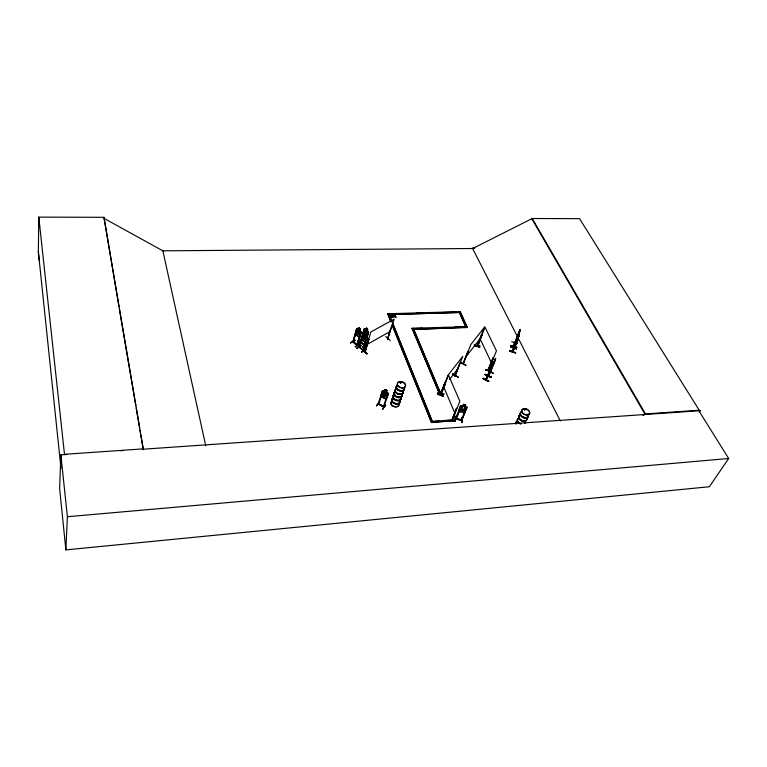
<?xml version="1.0" encoding="UTF-8"?>
<svg xmlns="http://www.w3.org/2000/svg" width="767" height="767" viewBox="0 0 767 767"><rect width="100%" height="100%" fill="white"/><g stroke="black" fill="none" stroke-linecap="round" stroke-linejoin="round"><path stroke-width="1.15" d="M461.571 405.599L460.536 405.973L461.571 405.542L466.566 406.596L467.026 407.267L461.801 420.124L455.406 418.887L456.231 418.792M458.992 409.971L460.536 405.973M514.206 345.85L513.708 346.166L513.957 345.725M514.715 342.801L513.928 346.607L518.991 334.498M517.84 340.088L512.797 351.861L513.842 347.633M495.482 359.109L490.036 372.369L490.659 371.736L488.406 375.725L493.315 363.405L488.445 375.657M527.197 414.755L527.025 414.218M39.146 260.281L38.35 251.758L38.791 217.119L103.967 217.31L143.362 449.855L140.84 435.052M524.944 409.405L524.475 409.281M525.098 409.885L524.829 409.252M524.753 410.057L524.005 409.233L525.098 409.54M524.235 409.233L524.647 409.156M66.834 454.476L60.871 454.889L59.625 488.569L65.876 549.881L709.379 486.738L728.65 458.484L698.871 410.776L143.256 449.194M65.876 549.881L67.391 516.728L60.871 454.889M519.71 331.008C515.597 339.11 520.477 331.162 518.923 333.377L519.652 330.817M118.962 306.656L103.967 217.31M513.804 347.585L512.557 351.756L518.013 339.148L518.588 336.013L513.602 348.323M364.718 345.255L364.651 344.853M363.203 350.011L363.711 350.442M364.411 344.949L364.277 345.438L365.274 342.024M364.833 345.61L360.413 341.89M364.593 345.696L360.269 342.034L364.2 328.832L364.833 328.688L368.218 331.641M359.694 347.365L359.445 346.588M360.432 341.593L361.036 341.861L360.548 341.449M361.209 332.13L357.288 345.543L357.077 345.083M357.067 344.594C359.397 346.895 347.719 336.962 356.914 344.68M353.021 341.401L353.472 342.092L356.55 329.407L353.319 342.178C351.276 340.212 357.566 347.115 357.518 344.949M402.685 387.68L402.244 387.393M449.069 421.227C456.442 418.293 458.014 422.186 449.05 420.767M400.374 382.906L400.374 382.167M455.099 420.517L448.973 420.987L455.157 420.297M488.531 370.001L488.531 369.157L488.569 370.049L488.08 369.589L488.339 370.077L493.229 358.189M491.398 369.723L485.588 370.231L491.283 369.915M477.151 346.291L477.563 345.821L477.592 346.694L482.06 334.422L477.132 346.32L477.218 345.754M452.271 420.211L451.83 419.779L451.859 420.757L456.691 408.255L451.677 420.258M452.147 420.7L459.855 401.285L448.446 375.015L441.035 394.976M441.265 394.947L440.699 394.334M441.236 394.9L440.939 394.027L441.399 394.468M519.384 333.003L519.94 330.011L514.609 343.175L514.667 342.293M518.77 336.416L518.933 335.869M519.844 331.2L520.007 330.443M515.587 353.002C509.125 348.908 506.565 351.171 515.654 352.753M516.44 348.88L510.63 346.742L516.459 348.793M516.67 347.748L516.814 347.288L510.88 345.61M517.504 343.664L511.714 341.67M518.492 337.375L519.317 334.613L516.546 341.727L517.418 338.736M520.055 330.711L520.39 329.407L517.629 336.502L518.492 333.53M515.769 343.98L517.063 339.225M515.808 344.076L516.431 341.075M518.636 336.214L517.044 340.567L518.454 336.655M518.367 334.163L518.118 335.342L519.527 331.449M514.417 342.734L513.689 346.54L519.403 332.974M512.759 351.276L513.449 348.017M513.861 346.022L514.465 342.724M517.917 339.733L513.085 351.094M490.631 371.717L488.617 375.418M490.238 371.957L488.157 375.514M488.033 376.376L488.253 375.878M488.215 375.945L486.01 379.914M485.703 379.838L487.831 376.223M489.327 371.046L489.03 372.12L491.733 365.984L490.094 369.867L490.19 369.215M492.635 364.967L492.491 365.543L493.967 362.657M493.977 362.532L491.503 367.786M516.814 347.317L510.966 345.399M509.729 351.046L515.606 352.954M491.263 367.345L491.263 367.729M350.682 342.935L355.179 340.241L350.759 342.686M352.868 341.861L356.818 328.41L353.021 341.708L357.441 345.457L361.267 332.149L359.934 330.356L360.385 328.822L358.898 327.576L358.438 329.225L357.604 329.091L356.78 331.938L357.173 333.779L358.544 334.949L359.637 334.354L360.471 331.497L359.934 330.356M353.462 342.024L353.108 341.229M358.486 329.206L358.927 327.672L360.269 328.861L359.828 330.395M355.15 346.732L359.618 344.23M356.837 345.227L360.413 332.868L360.969 333.127L360.413 332.868M360.567 332.782L356.943 345.035M356.952 348.266L361.439 345.543L357.029 348.017M359.637 344.009L359.809 344.479L355.399 346.933M360.758 342.389L364.469 330.002L364.057 329.657L360.327 342.063M359.733 347.403L359.071 347.096L359.215 346.626L359.579 347.489L363.299 335.083L362.733 334.824L363.299 335.083M362.561 340.452L358.179 342.897M366.971 334.786L367.786 329.244C365.619 325.601 366.588 331.392 364.785 328.707L364.2 328.918M366.3 327.998L365.84 329.647L364.939 329.542L364.104 332.379L364.488 334.22M365.476 333.472L366.223 334.738L364.843 333.003C366.77 330.596 364.335 327.614 365.619 332.178C363.012 332.418 364.584 334.719 365.84 332.782M366.233 334.163L367.067 331.325L365.686 330.155L366.012 332.082L367.69 331.747L366.233 332.705L366.712 335.284L366.252 334.997M362.868 347.144L367.096 344.278M366.76 334.172L365.993 339.695L364.891 340.289L363.5 339.119L363.117 337.279L363.951 334.431L364.852 334.546L365.265 332.916L366.712 334.201M362.59 349.656C365.293 354.287 371.142 356.166 362.58 349.666M366.933 336.454C366.453 334.556 369.128 332.897 367.93 333.108M364.229 345.332L365.428 341.938M367.086 336.368L368.083 333.022M366.779 338.228L367.345 338.487L366.779 338.228L363.127 350.567L363.539 350.883L367.585 337.49L366.262 335.735L366.645 334.211L365.255 333.041M365.437 351.286L364.699 351.746L365.485 351.2M364.747 351.717L368.822 339.225L364.996 351.871M365.303 351.689L368.496 340.299M365.955 349.388L361.439 352.091L366.089 349.752M390.796 321.891L387.776 313.761L460.123 311.651L467.266 327.547L413.432 329.417L467.41 327.183M389.876 317.26L390.461 315.879L389.042 314.767L390.537 315.879L391.448 314.7L390.317 317.25M390.93 315.851L390.7 316.349L392.253 317.193L390.93 315.851L391.448 314.7M391.784 317.202L390.777 316.09L392.253 317.193M385.763 336.579L390.24 340.471M392.704 314.911L393.25 314.643L394.276 315.764L392.704 314.911L394.123 316.014L392.781 314.662M393.624 317.145L394.2 315.764M394.737 314.604L394.276 315.764M364.833 351.305L364.891 351.89L370.854 332.006L394.18 319.091L387.565 339.033L390.25 329.896M391.419 326.828L387.805 338.611M387.632 338.707L387.949 338.17L387.958 338.793M395.523 317.087L394.669 315.736L395.983 317.078L394.516 315.985L394.056 317.135M379.588 401.927L376.645 405.618M384.603 391.275L383.318 390.499L387.862 392.915L388.255 393.845L383.816 407.152L378.073 404.075L382.465 390.662L383.347 390.537L382.474 390.643M378.793 404.219L378.879 403.749M378.63 404.324L382.733 391.937L382.1 391.784L382.733 391.937M376.568 405.868L379.694 401.755L376.549 405.781M387.258 393.25L386.453 392.215L387.258 393.25L386.319 396.088L384.948 396.779L383.145 395.801L382.57 394.065L383.519 391.208L384.65 391.228M384.593 391.151L385.101 389.607L387.047 390.671L386.415 392.263L388.294 393.797M382.656 397.296L385.101 389.607L387.038 390.671L385.111 389.751M385.216 390.652L385.389 390.125L386.386 391.275M383.538 394.583L385.35 395.561L386.29 392.723L384.488 391.736L386.28 392.723M387.46 394.497L387.987 394.784L387.46 394.497L383.337 406.913M383.883 407.181L383.883 406.692C369.886 399.521 388.169 408.437 383.414 406.452M439.74 394.689L441.054 394.248L413.212 328.209L440.91 394.622L439.74 394.689L412.09 328.247L466.882 326.723M462.894 405.868L463.565 404.324L465.713 404.755L465.099 406.299M477.045 346.176L476.537 346.377L476.949 345.639M492.644 363.798L493.258 362.705L490.544 368.611M492.635 365.428L493.9 362.35M463.517 363.644L463.22 363.299M440.622 394.765L447.947 375.303L462.779 356.367L455.023 376.089L455.291 375.159M509.777 350.826L515.635 352.81M460.123 311.651L467.266 327.547M440.594 394.746L445.167 382.302L440.488 394.209L440.977 394.113M490.113 369.867L492.673 364.325L492.433 364.766M437.899 394.622L444.007 393.998L437.995 394.372M445.167 382.302L440.306 394.593M431.131 421.591L451.849 419.856L452.262 420.824L431.524 422.579L392.148 325.218M431.524 422.579L392.263 324.844M432.339 421.514L388.898 313.732L387.661 314.134M455.023 376.089L459.721 363.663L454.821 375.983L455.205 375.216M460.21 362.57L460.449 362.129L465.895 365.37M467.707 351.861L463.009 363.798L463.441 363.462M458.024 377.163L453.316 374.612M467.937 351.554L463.22 363.922L470.775 344.594L484.591 327.001L476.815 346.07M474.533 346.109L479.921 345.85M477.563 346.646L484.955 327.097L496.46 350.864L488.521 370.02M481.858 334.422L477.17 346.272M479.758 347.288L475.214 344.872M103.9 218.307L162.872 250.828L472.693 248.518L532.221 218.518L579.555 218.653L699.216 410.22L698.871 410.776M456.48 408.265L451.849 420.7M455.464 416.299L455.416 421.409L455.042 416.462M460.66 405.954L455.406 419.05L456.125 419.022M461.868 420.306L455.473 419.07L462.05 419.875L461.398 419.741M460.89 407.028L455.991 419.213L460.89 407.2L460.305 406.913L460.89 407.2M455.339 421.361L455.483 416.299M460.564 411.802L463.565 404.382M462.597 412.224L465.617 404.794L463.613 404.439M461.283 420.211L466.106 408.044L466.7 408.159L461.734 420.326L461.216 420.22L461.907 419.626M461.964 422.627L461.945 417.545L462.031 422.425M483.047 378.304C487.361 382.33 493.564 382.829 483.028 378.323M485.281 374.497C503.727 382.34 473.258 369.09 491.043 377.23M487.611 370.384L493.344 373.136M488.119 369.665L493.028 357.777M488.291 370.02L493.229 357.767M485.732 379.886L492.567 363.913M491.685 365.859L485.894 379.531L487.946 376.386M492.96 364.469L495.626 358.448L487.611 376.597L494.121 361.621M495.166 359.474L495.367 358.985M495.386 360.26L490.314 372.398M490.938 377.364L485.195 374.632M514.657 343.098L520.457 329.427M513.305 348.256L518.933 335.227L516.737 341.746L517.255 339.445M519.384 334.633L513.526 348.381L513.737 347.921M492.356 364.459L493.258 362.705M395.178 314.585L394.593 315.985L395.983 317.078M490.659 369.272L491.417 367.412M493.085 365.054L493.9 363.222M493.986 362.158L494.888 360.48M485.396 374.286L491.148 377.048M387.373 338.889L388.15 338.352M494.792 360.222L495.693 358.477M491.542 366.875L490.055 369.78M437.401 393.385C448.264 400.307 441.715 393.308 437.401 393.394M465.905 365.332L460.334 362.398M455.023 375.514L455.042 375.6M491.033 367.125L491.954 365.389M517.361 337.768L516.891 338.841L517.428 337.787M493.699 363.5L492.615 365.456M515.74 344.057L516.268 343.06M401.055 382.867L401.016 382.359M400.508 382.848C399.578 381.458 401.659 383.136 400.719 382.244M491.484 366.204L493.123 363.5M495.54 359.138L493.938 361.928M642.986 415.493L645.469 413.931L699.216 410.22M699.341 412.473L700.607 410.46M443.307 387.498L445.416 384.775M449.644 379.349L458.091 368.496M382.743 409.233L385.523 404.928L382.743 409.204M466.058 356.674L479.835 338.995M383.299 406.884L383.538 406.242M383.299 390.518L387.824 392.963L388.188 393.826L386.942 397.872L385.849 399.051L381.276 396.635L381.17 394.698M381.113 394.775L381.276 396.635M387.047 390.671L385.12 389.741M365.447 342.657L366.377 341.545M486.038 379.933L490.89 368.083M452.262 420.268L452.099 419.827M350.653 342.859L355.111 340.49M487.774 376.252L488.023 375.753M356.923 348.189L361.152 345.572M367 353.721L362.503 349.867L367.048 353.721M399.923 382.234L400.432 382.1M455.646 418.466L461.331 419.559M444.841 420.68L451.993 420.287M368.975 339.359L368.419 339.455M365.936 349.349L361.516 352.111M364.593 344.843L360.548 341.938M367.077 344.239L362.695 346.703M362.666 346.933L390.288 331.411M366.377 341.622L365.466 342.744L361.976 339.8L361.919 337.863L362.034 339.781L365.495 342.628M367.594 337.538L363.731 350.797L359.311 347.029M360.854 342.072L364.862 345.313M367.326 336.56L363.798 333.664L364.814 334.45M362.973 334.834L363.012 332.916M367.288 330.798L368.62 332.59L363.366 350.423M360.02 336.262L359.129 337.394L355.667 334.47L355.591 332.533M360.902 331.229L357.451 328.334L356.808 328.497L358.457 329.11M364.057 329.657L364.469 330.002M400.192 382.081L399.952 382.704M400 382.647L400.681 382.944L400.815 382.234M400.834 383.001L401.083 382.474M462.952 405.82L461.734 406.165L460.612 408.945L461.197 410.345L463.191 410.748L464.744 409.77L465.876 406.999L465.013 406.28M378.38 403.461L383.979 407.047L384.027 406.52M363.855 333.712L363.117 333.77L359.129 347.106L363.529 350.845L359.675 347.173L363.318 350.059M67.391 516.728L728.65 458.484M143.477 448.858L64.495 454.313L38.791 217.119M120.563 450.756L122.96 450.593M433.413 421.438L439.127 421.064M431.668 422.205L452.262 420.824M437.899 394.545L443.911 394.161M474.418 346.262L480.046 346.003M487.841 376.655L494.389 361.152M411.965 328.621L422.646 328.247M433.413 327.883L445.368 327.471M454.927 327.135L465.694 326.761M389.972 314.067L403.03 313.684M416.078 313.3L430.325 312.888M442.195 312.533L456.432 312.121M474.888 248.105L472.434 248.125L560.303 420.939M383.5 391.218L384.641 391.237M524.638 409.722L524.369 409.779M364.43 345.284L364.967 345.16M378.745 403.912L378.189 403.595L378.802 403.921M466.7 408.322L466.106 408.044M462.204 417.862L461.897 422.655M461.581 405.657L463.009 405.935M465.013 406.337L467.026 407.267M462.808 406.385L464.802 406.778M461.676 409.166L463.68 409.559M519.863 330.155L516.824 338.822L517.504 335.869M520.131 330.673L519.508 332.13M510.611 346.876L516.469 348.793M487.544 370.547L493.277 373.299M485.108 374.766L490.87 377.537M474.255 344.556L479.701 347.461M385.379 390.135L386.549 390.767M381.333 396.568L385.811 398.974M452.511 373.874L458.167 376.971M452.463 374.037L458.072 377.086M385.753 405.312L382.532 408.849M378.428 403.471L378.936 403.778M383.548 394.574L385.35 395.561M384.948 396.769L383.155 395.791L382.589 394.046M388.965 315.016L390.384 316.129L389.511 314.758M359.157 337.288L355.763 334.422L355.696 332.542M378.073 404.075L378.256 403.615M532.221 218.518L645.469 413.931M532.001 219.074L645.143 414.487M480.2 339.091L491.494 362.858M443.805 387.201L454.994 413.442M451.705 420.22L452.118 421.198M412.09 328.247L439.884 394.315M389.233 315.208L391.477 320.75M392.378 322.965L431.888 420.402M387.776 313.761L390.921 321.517M162.777 250.397L205.757 445.828M119.364 309.015L135.826 405.609M136.229 407.958L139.642 427.986M140.045 430.345L140.438 432.703M38.35 251.758L60.996 468.464M38.772 218.135L39.596 226.61M459.059 409.923L459.193 411.553M458.954 409.894L459.126 411.591L464.14 412.588L465.396 411.246M526.43 418.015A4.238 2.847 24.9 0 1 524.829 421.313A4.238 2.847 24.9 0 1 519.7 419.578A4.238 2.847 24.9 0 1 519.537 415.685M526.574 417.823A4.295 2.886 24.9 0 1 524.638 421.227A4.295 2.886 24.9 0 1 519.317 418.887A4.295 2.886 24.9 0 1 520.342 415.081M528.118 414.525A4.314 2.886 24.9 0 1 526.181 417.929A4.314 2.886 24.9 0 1 520.851 415.589A4.314 2.886 24.9 0 1 521.867 411.783M526.689 417.469A4.238 2.847 24.9 0 1 524.781 420.824A4.238 2.847 24.9 0 1 519.537 418.514A4.238 2.847 24.9 0 1 520.544 414.765M527.974 414.726A4.247 2.847 24.9 0 1 526.066 418.073A4.247 2.847 24.9 0 1 520.803 415.762A4.247 2.847 24.9 0 1 521.809 412.013M526.651 417.651A4.295 2.886 24.9 0 1 524.714 421.054A4.295 2.886 24.9 0 1 519.403 418.715A4.295 2.886 24.9 0 1 520.419 414.909M528.195 414.353A4.314 2.886 24.8 0 1 526.258 417.756A4.314 2.886 24.8 0 1 520.927 415.417A4.314 2.886 24.8 0 1 521.943 411.611M528.233 414.17A4.257 2.847 24.8 0 1 526.325 417.526A4.257 2.847 24.8 0 1 521.061 415.215A4.257 2.847 24.8 0 1 522.068 411.457M520.898 423.758A4.238 2.857 24.9 0 1 517.572 420.757A4.238 2.857 24.9 0 1 519.067 417.948M525.472 421.466A4.238 2.857 24.9 0 1 525.174 422.943M520.793 423.988A4.238 2.857 24.9 0 1 517.466 420.987A4.238 2.857 24.9 0 1 518.962 418.178M525.357 421.706A4.238 2.857 24.9 0 1 525.069 423.173M515.923 423.748A4.209 2.847 25 0 1 517.504 421.371M516.018 423.384A4.276 2.895 25 0 1 517.629 420.968M516.421 424.026A4.209 2.847 25 0 1 517.006 421.198M519.71 423.7A4.199 2.838 25 0 1 518.156 418.753M524.983 421.054A4.199 2.838 25 0 1 524.954 423.336M515.942 423.557A4.276 2.895 25 0 1 517.552 421.131M403.087 391.228A4.238 2.943 19 0 1 401.026 394.468A4.238 2.943 19 0 1 395.858 392.714A4.238 2.943 19 0 1 396.146 388.879M403.212 391.026A4.295 2.982 19 0 1 401.122 394.305A4.295 2.982 19 0 1 395.877 392.531A4.295 2.982 19 0 1 396.175 388.648M403.289 390.652A4.238 2.943 19 0 1 401.218 393.893A4.238 2.943 19 0 1 396.05 392.148A4.238 2.943 19 0 1 396.338 388.303M404.449 388.629A4.247 2.943 18.9 0 1 399.386 390.825A4.247 2.943 18.9 0 1 396.673 385.993M402.349 394.679A4.219 2.934 19 0 1 396.807 396.692A4.219 2.934 19 0 1 395.254 391.534M404.631 388.255A4.314 2.982 18.9 0 1 398.984 390.288A4.314 2.982 18.9 0 1 397.383 385.053M404.65 388.054A4.257 2.943 18.9 0 1 399.07 390.058A4.257 2.943 18.9 0 1 397.498 384.89M404.573 388.438A4.314 2.982 18.9 0 1 399.444 390.671A4.314 2.982 18.9 0 1 396.692 385.772M398.821 403.624A4.199 2.953 19 0 1 394.506 406.817A4.199 2.953 19 0 1 391.323 401.831M398.869 403.432A4.18 2.943 19 0 1 394.574 406.615A4.18 2.943 19 0 1 391.4 401.649M401.055 397.287A4.276 2.982 19 0 1 398.965 400.566A4.276 2.982 19 0 1 393.759 398.802A4.276 2.982 19 0 1 394.056 394.909M399.971 400.269A4.199 2.943 19 0 1 397.91 403.519A4.199 2.943 19 0 1 392.781 401.783A4.199 2.943 19 0 1 393.087 397.939M400.93 397.479A4.209 2.943 19 0 1 398.869 400.719A4.209 2.943 19 0 1 393.73 398.984A4.209 2.943 19 0 1 394.027 395.139M399.952 400.46A4.257 2.982 19 0 1 397.862 403.749A4.257 2.982 19 0 1 392.675 401.994A4.257 2.982 19 0 1 392.972 398.102M401.112 397.105A4.276 2.982 19 0 1 398.696 400.451A4.276 2.982 19 0 1 393.433 398.111A4.276 2.982 19 0 1 394.947 394.372M401.122 396.913A4.219 2.943 19 0 1 396.807 400.096A4.219 2.943 19 0 1 393.596 395.11M402.176 395.187A4.219 2.934 19 0 1 396.635 397.191A4.219 2.934 19 0 1 395.082 392.042M402.244 395.015A4.238 2.943 19 0 1 396.683 397.038A4.238 2.943 19 0 1 395.13 391.86M399.952 401.64A4.199 2.943 19 0 1 394.938 403.864A4.199 2.943 19 0 1 392.273 399.041M400.077 401.457A4.257 2.982 19 0 1 394.986 403.71A4.257 2.982 19 0 1 392.282 398.811M382.493 394.861L383.097 395.245L384.641 394.363L385.839 396.74L385.168 394.248C388.169 393.72 386.376 391.803 384.9 393.701L383.711 391.41L384.363 393.826L382.493 394.861M517.821 336.512L518.722 333.99L517.821 336.512M356.665 332.744L357.125 333.194L358.362 332.408L359.215 334.968L358.774 332.332L360.212 331.373L358.582 331.747L357.729 329.283L358.16 331.833L356.665 332.744M362.992 338.074L363.453 338.525L364.708 337.748L365.562 340.308L365.13 337.681C367.508 337.375 366.195 335.284 364.939 337.087L364.085 334.623L364.507 337.173L362.992 338.074M485.636 370.202L491.331 369.886L485.588 370.231M358.342 329.714L357.518 332.562L358.898 333.731L359.723 330.874L358.342 329.714M359.109 328.132L359.848 329.388L359.109 328.132M364.699 335.054L363.855 337.902L365.245 339.072L366.089 336.224L364.699 335.054M366.463 328.583L367.201 329.839L366.463 328.583M389.233 314.556L460.507 312.447L389.233 314.556M459.433 312.485L465.809 326.761L459.433 312.485M463.872 404.708L463.671 405.206L464.955 405.465L465.157 404.966L463.872 404.708M482.951 378.505L488.723 381.324L482.951 378.505M437.554 393.155L443.259 396.318L437.545 393.183M522.5 412.819A4.266 2.857 24.8 0 0 529.47 413.797A4.266 2.857 24.8 0 0 525.222 408.667A4.266 2.857 24.8 0 0 522.5 412.819M522.432 412.982A4.257 2.838 24.8 0 0 529.374 413.959A4.257 2.838 24.8 0 0 525.146 408.84A4.257 2.838 24.8 0 0 522.432 412.982M397.948 385.724A4.266 2.943 18.9 0 0 405.129 386.741A4.266 2.943 18.9 0 0 401.294 381.65A4.266 2.943 18.9 0 0 397.948 385.724M397.9 385.887A4.257 2.934 18.9 0 0 405.053 386.904A4.257 2.934 18.9 0 0 401.237 381.832A4.257 2.934 18.9 0 0 397.9 385.887M396.721 396.923A4.238 2.943 19 0 0 402.282 394.909A4.228 2.943 19 0 1 396.721 396.923A4.238 2.943 19 0 1 395.168 391.745A4.228 2.943 19 0 0 396.721 396.923"/></g></svg>
